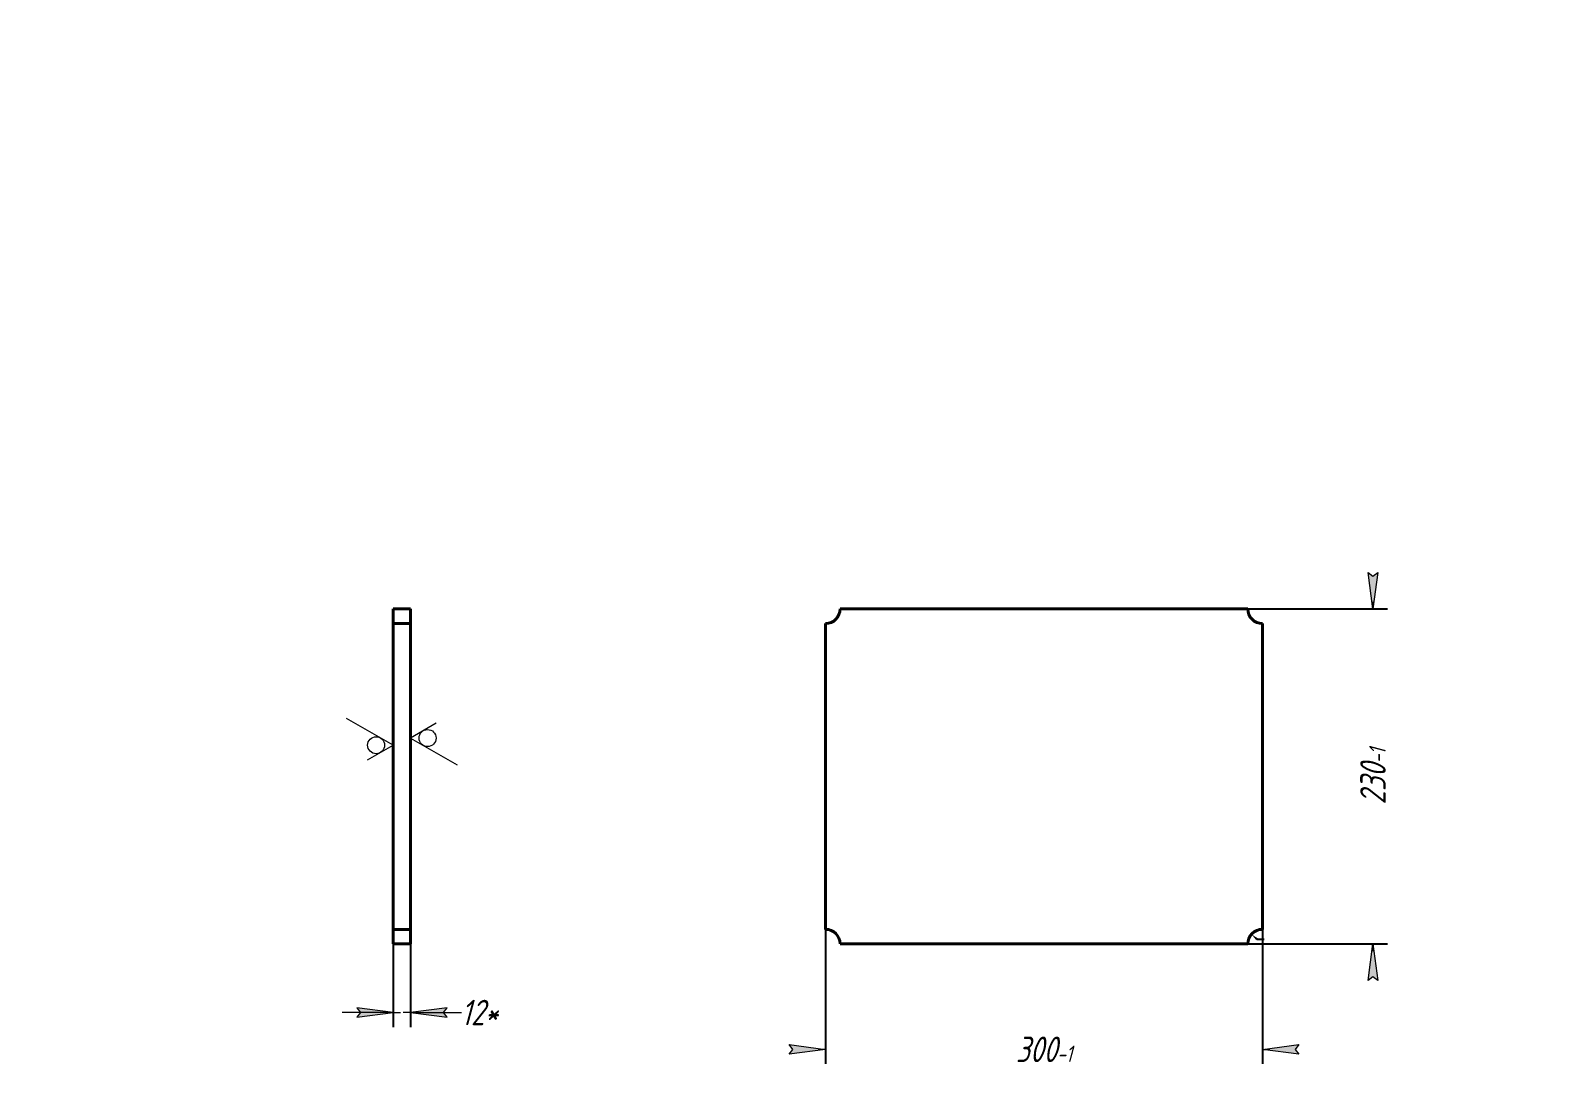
# Model space of a CAD drawing. Header units: millimetres. Extents: x 0 to 210, y 0 to 297.
# Drawn here: x 0 to 210, y 153 to 297 of the extents above; entities that cross this region are included whole.
import ezdxf

# ---------------------------------------------------------------- set-up
doc = ezdxf.new("R2010")
doc.units = ezdxf.units.MM
doc.linetypes.add('K5LT_BASIC', pattern=[0])
doc.linetypes.add('K5LT_THIN', pattern=[0])
doc.layers.add('Системный слой', color=7, linetype='Continuous')
doc.styles.add('KDIMTEXTSTYLE', font='GOST_AU.SHX', dxfattribs={"width": 0.96, "oblique": 15, "height": 5})
doc.dimstyles.new('KDIMSTYLE (0.20)', dxfattribs={"dimtxt": 5, "dimasz": 1, "dimexe": 2, "dimexo": 0.0625, "dimgap": 1, "dimtad": 1, "dimlfac": 5, "dimtxsty": 'KDIMTEXTSTYLE', "dimsah": 1, "dimcen": 0.09, "dimdle": 1, "dimadec": 0, "dimazin": 0, "dimtfac": 0.667, "dimtmove": 0, "dimatfit": 3, "dimfxl": 1, "dimtvp": 1, "dimtolj": 1, "dimtzin": 0, "dimarcsym": 0})

# ---------------------------------------------------------------- blocks, each defined once
blk = doc.blocks.new('KDIMARROW_02')
at = {"layer": 'Системный слой'}
blk.add_hatch(color=0, dxfattribs=at).paths.add_polyline_path([(4.5, -5.51091059616309e-16), (5, 0.6582624912261956), (0, 0), (5, -0.658262491226197)])
at = {"layer": 'Системный слой', "color": 0, "linetype": 'K5LT_THIN', "lineweight": 18}
for p, q in [((0, 0), (-1, 0)), ((5, 0.6582624912261956), (0, 0)), ((0, 0), (5, -0.658262491226197)), ((0, 0), (7, -8.572527594031472e-16)), ((4.5, -5.51091059616309e-16), (5, 0.6582624912261956)), ((5, -0.658262491226197), (4.5, -5.51091059616309e-16))]:
    blk.add_line(p, q, dxfattribs=at)
blk = doc.blocks.new('U0')
at = {"layer": 'Системный слой', "color": 7, "linetype": 'K5LT_THIN', "lineweight": 18}
for p, q in [((55.7, 201.871485317171), (52.2, 199.850760317171)), ((52.2, 199.850760317171), (58.60175, 196.154709954671))]:
    blk.add_line(p, q, dxfattribs=at)
blk.add_arc((54.53333333333332, 199.850760317171), 1.166666666666666, 0, 359.999994270422, dxfattribs=at)
blk = doc.blocks.new('U1')
at = {"layer": 'Системный слой', "color": 7, "linetype": 'K5LT_THIN', "lineweight": 18}
for p, q in [((49.8, 198.8590936880258), (43.39825, 202.5551440505258)), ((46.3, 196.8383686880258), (49.8, 198.8590936880258))]:
    blk.add_line(p, q, dxfattribs=at)
blk.add_arc((47.46666666666666, 198.8590936880258), 1.166666666666666, 0, 359.999994270422, dxfattribs=at)
blk = doc.blocks.new('KDIMARROW_01')
at = {"layer": 'Системный слой'}
blk.add_hatch(color=0, dxfattribs=at).paths.add_polyline_path([(-5, -0.6582624912261956), (0, 0), (-5, 0.658262491226197), (-4.5, 5.51091059616309e-16)])
at = {"layer": 'Системный слой', "color": 0, "linetype": 'K5LT_THIN', "lineweight": 18}
for p, q in [((-4.5, 5.51091059616309e-16), (-5, 0.658262491226197)), ((-5, 0.658262491226197), (0, 0)), ((0, 0), (-5, -0.6582624912261956)), ((-5, -0.6582624912261956), (-4.5, 5.51091059616309e-16)), ((0, 0), (-1, 0))]:
    blk.add_line(p, q, dxfattribs=at)

msp = doc.modelspace()

# ---------------------------------------------------------------- linework, layer by layer
at = {"layer": 'Системный слой', "color": 150, "linetype": 'K5LT_BASIC', "lineweight": 40, "true_color": 0x0080ff}
for p, q in [((49.8, 217.575551024131), (52.2, 217.575551024131)), ((49.8, 215.575551023558), (49.8, 217.575551024131)), ((52.2, 215.575551023558), (52.2, 217.575551024131)), ((111.1999999999999, 217.575551024131), (167.1999999999999, 217.575551024131)), ((49.8, 215.575551023558), (49.8, 173.575551024131)), ((49.8, 215.575551023558), (52.2, 215.575551023558)), ((52.2, 215.575551023558), (52.2, 173.575551024131)), ((109.1999999999999, 173.575551024131), (109.1999999999999, 215.575551023558)), ((169.1999999999999, 215.575551023558), (169.1999999999999, 173.5755510241315)), ((49.8, 171.575551024131), (49.8, 173.575551024131)), ((49.8, 173.575551024131), (52.2, 173.575551024131)), ((52.2, 171.575551024131), (52.2, 173.575551024131)), ((49.8, 171.575551024131), (52.2, 171.575551024131)), ((167.199999999427, 171.575551024131), (111.1999999999999, 171.575551024131))]:
    msp.add_line(p, q, dxfattribs=at)
for centre, radius, start, end in [((109.1999999999998, 217.575551024131), 2, 270.0000000000017, 0), ((169.1999999999999, 217.575551024131), 2.000000000000001, 179.9999999983376, 269.9999999983864), ((109.1999999999998, 171.575551024131), 2, 0, 89.99999999999964), ((169.1999999999999, 171.575551024131), 2, 89.99999999999952, 180)]:
    msp.add_arc(centre, radius, start, end, dxfattribs=at)

# ---------------------------------------------------------------- block references
at = {"layer": 'Системный слой'}
for name in ['U1', 'U0']:
    msp.add_blockref(name, (0, 0), dxfattribs=at)

# ---------------------------------------------------------------- dimensions: what is measured, and where the dimension line sits
at = {"layer": 'Системный слой', "color": 7}
msp.add_linear_dim(base=(184.3908844451209, 171.575551024131), p1=(167.1999999994269, 217.5755510241326), p2=(167.1999999999999, 171.575551024131), angle=90, location=(184.3908844451209, 194.5755510241318), dimstyle='KDIMSTYLE (0.20)', override={"dimexo": 0, "dimpost": '\\H3.5;\\W0.965;\\Q15;<>\\H0.65x;\\S^-1;\\H1.5x;', "dimblk1": 'KDIMARROW_01', "dimblk2": 'KDIMARROW_01', "dimse1": 0, "dimse2": 0, "dimclrt": 7, "dimtolj": 1}, dxfattribs=at).render()
for base, p1, p2, location, override in [((109.1999999999434, 157.1003571244672), (169.1999999999435, 173.575551024704), (109.1999999999434, 173.575551024704), (139.1999999999435, 157.1003571244672), {"dimexo": 0, "dimpost": '\\H3.5;\\W0.965;\\Q15;<>\\H0.65x;\\S^-1;\\H1.5x;', "dimblk1": 'KDIMARROW_01', "dimblk2": 'KDIMARROW_01', "dimse1": 0, "dimse2": 0, "dimclrt": 7, "dimtolj": 1}), ((49.80000000000006, 162.1546578530582), (52.2, 171.575551024131), (49.79999999999995, 171.5755510241309), (61.65342625808736, 162.1546578530583), {"dimexo": 0, "dimpost": '\\H3.5;\\W0.965;\\Q15;<>\\H3.5;\\W0.965;\\Q15;\\Q15;*', "dimblk1": 'KDIMARROW_02', "dimblk2": 'KDIMARROW_02', "dimse1": 0, "dimse2": 0, "dimclrt": 7, "dimtolj": 1})]:
    msp.add_linear_dim(base=base, p1=p1, p2=p2, location=location, dimstyle='KDIMSTYLE (0.20)', override=override, dxfattribs=at).render()
msp.add_radius_dim(center=(169.1999999999999, 171.575551024131), mpoint=(167.6963112303321, 172.8942322153121), dimstyle='KDIMSTYLE (0.20)', override={"dimtih": 1, "dimtoh": 1, "dimpost": '\\H3.5;\\W0.965;\\Q15;R<>\\X\\H3.5;\\W0.965;\\Q15;\\Q15;4 рад.', "dimblk2": 'KDIMARROW_01', "dimclrt": 7, "dimtmove": 1, "dimtolj": 1}, dxfattribs=at).render()

doc.saveas('drawing.dxf')
